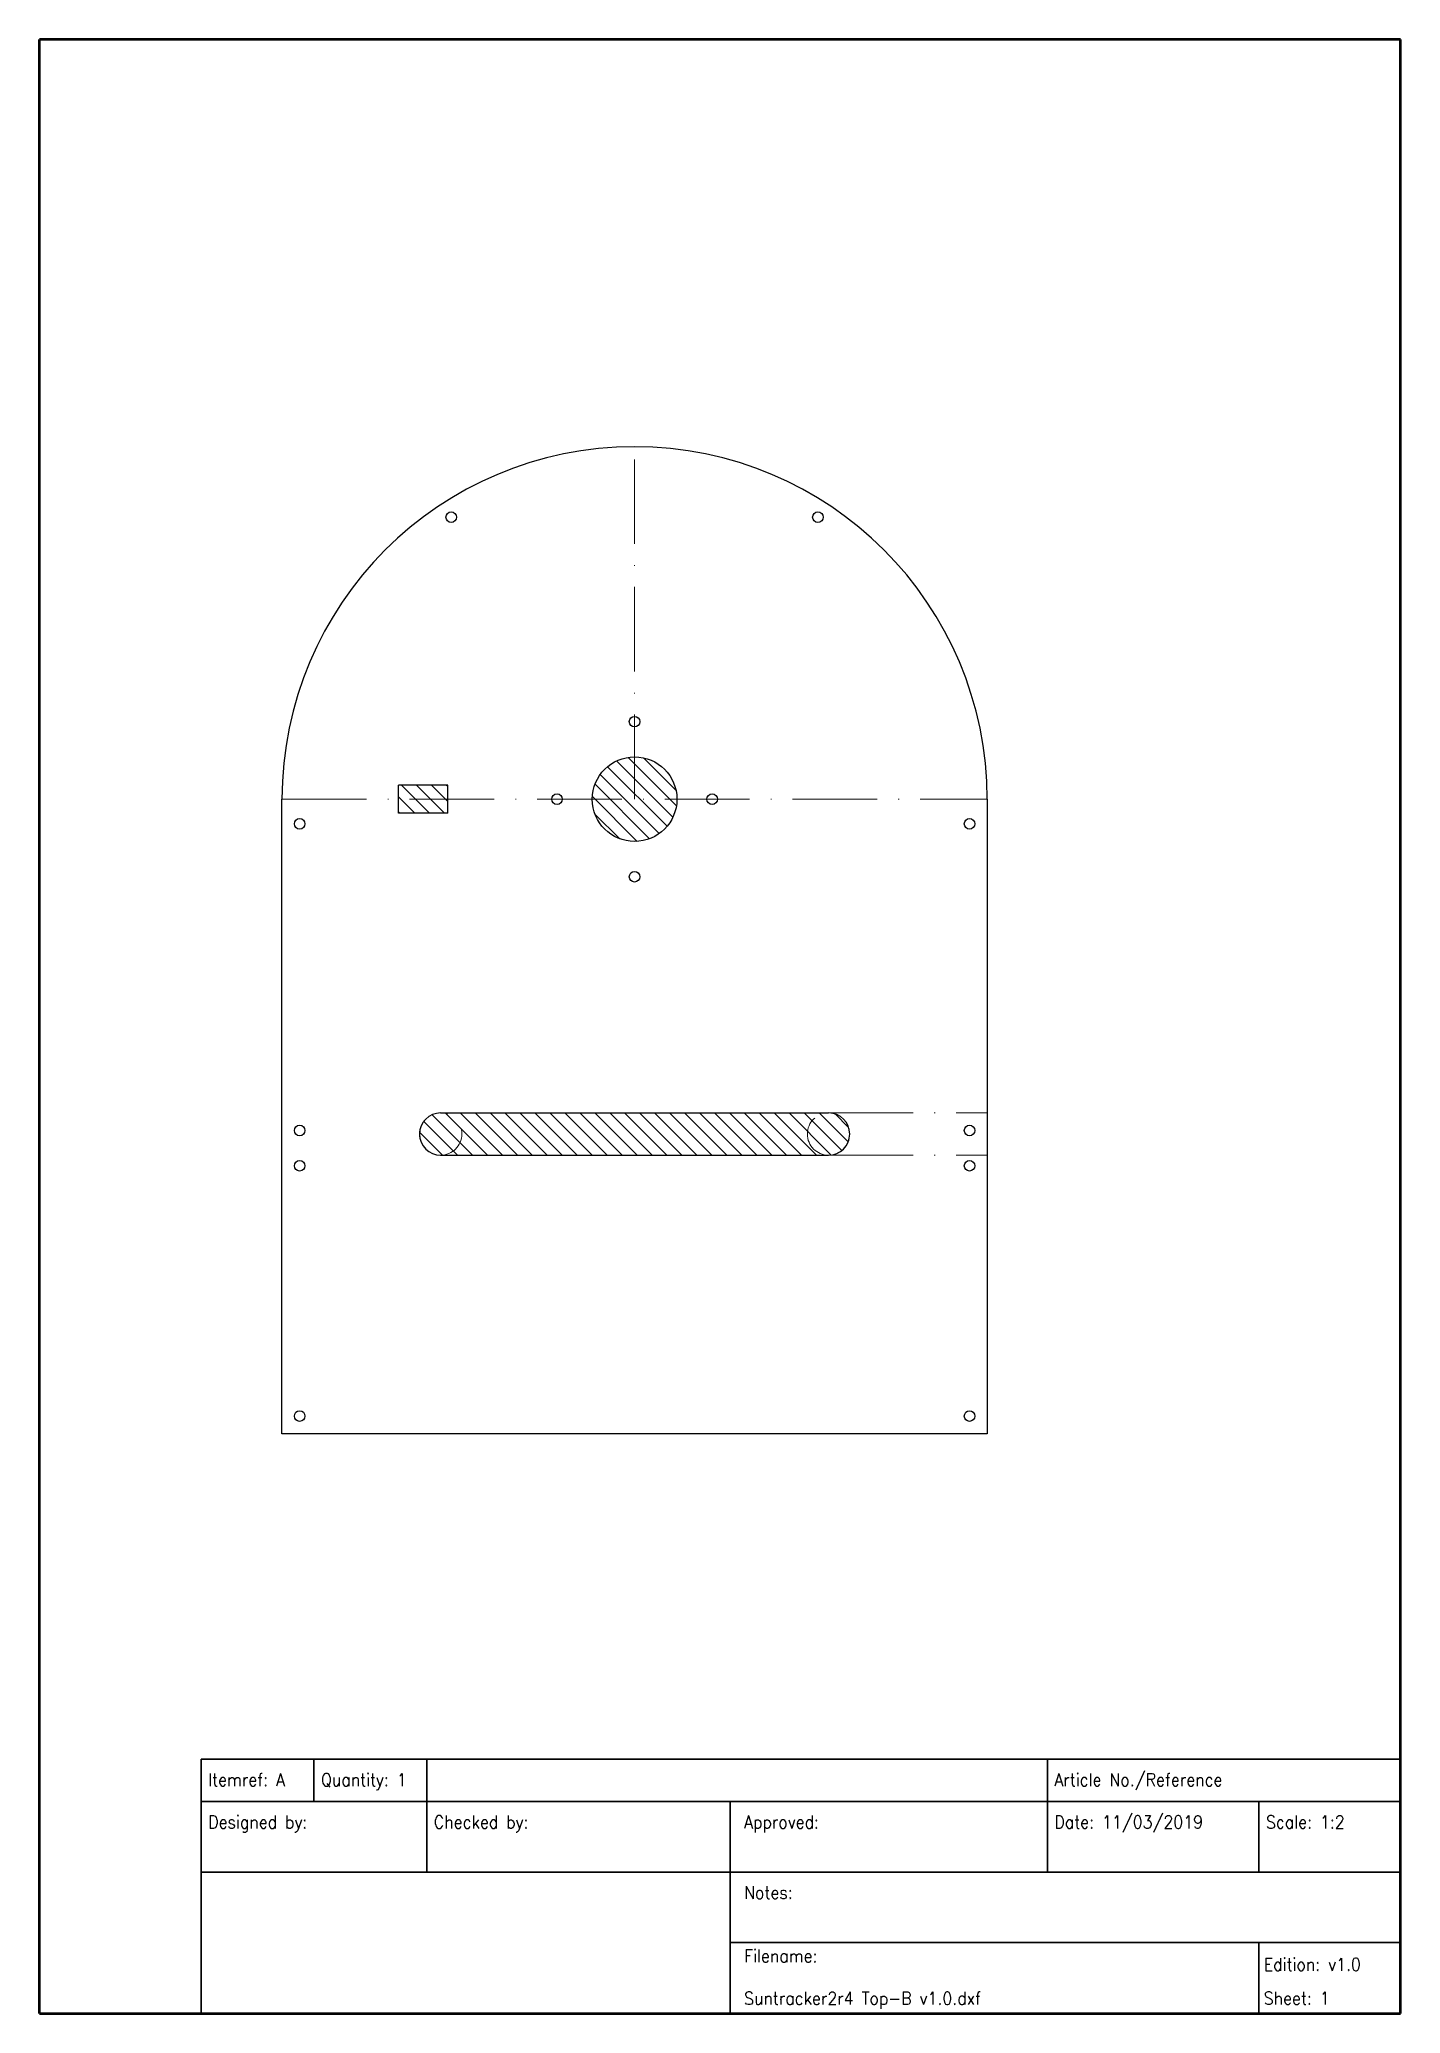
# Model space of a CAD drawing. Header units: millimetres. Extents: x -104 to 89, y -157 to 123.
import ezdxf

# ---------------------------------------------------------------- set-up
doc = ezdxf.new("R2010")
doc.units = ezdxf.units.MM
doc.header["$MEASUREMENT"] = 0
doc.linetypes.add('ACAD_ISO10W100', pattern=[18, 12, -3, 0, -3])
doc.layers.get('0').update_dxf_attribs({"color": 18, "lineweight": 25, "true_color": 0x000000})
for name, color, linetype, lineweight, true_color in [('0 ... Background', 18, 'Continuous', 35, 0x000000), ('0 ... Frame', 18, 'Continuous', 50, 0x000000), ('Bottom Stand ... Construction', 176, 'ACAD_ISO10W100', 13, 0x000080), ('Bottom Stand ... Dimensions', 176, 'Continuous', 9, 0x000080), ('Bottom Stand ... side frames', 18, 'Continuous', 25, 0x000000)]:
    doc.layers.add(name, color=color, linetype=linetype, lineweight=lineweight, true_color=true_color)
doc.styles.add('textstyle11', font='Standard')
doc.styles.add('textstyle12', font='Standard')
doc.styles.add('textstyle13', font='Standard')
doc.styles.add('textstyle14', font='Standard')
doc.styles.add('textstyle15', font='Standard')
doc.styles.add('textstyle16', font='Standard')
doc.styles.add('textstyle17', font='Standard')
doc.styles.add('textstyle18', font='Standard')
doc.styles.add('textstyle19', font='Standard')
doc.styles.add('textstyle20', font='Standard')
doc.styles.add('textstyle21', font='Standard')

msp = doc.modelspace()

# ---------------------------------------------------------------- hatches: boundary and pattern name
at = {"layer": 'Bottom Stand ... Dimensions'}
h = msp.add_hatch(dxfattribs=at)
h.set_pattern_fill('ANSI31', color=256, scale=12, angle=90, style=0, pattern_type=0)
edge = h.paths.add_edge_path(flags=0)
edge.add_arc((-20, 15), 6, 0, 360)
h = msp.add_hatch(dxfattribs=at)
h.set_pattern_fill('ANSI31', color=256, scale=12, angle=90, style=0, pattern_type=0)
h.paths.add_polyline_path([(-50, 13), (-53.5, 13), (-53.5, 15), (-53.5, 17), (-50, 17), (-46.5, 17), (-46.5, 15), (-46.5, 13)], flags=0)
h = msp.add_hatch(dxfattribs=at)
h.set_pattern_fill('ANSI31', color=256, scale=12, angle=90, style=0, pattern_type=0)
edge = h.paths.add_edge_path(flags=0)
edge.add_arc((7.5, -32.5), 3, 270, 450)
edge.add_line((7.5, -29.5), (-47.5, -29.5))
edge.add_arc((-47.5, -32.5), 3, 90, 270)
edge.add_line((-47.5, -35.5), (7.5, -35.5))

# ---------------------------------------------------------------- linework, layer by layer
msp.add_line((30, -75), (-70, -75))
for centre, radius in [((-46, 55), 0.75), ((6, 55), 0.75), ((-20, 26), 0.75), ((-20, 15), 6), ((-31, 15), 0.75), ((-9, 15), 0.75), ((-67.5, 11.5), 0.75), ((27.5, 11.5), 0.75), ((-20, 4), 0.75), ((-67.5, -32), 0.75), ((27.5, -32), 0.75), ((-67.5, -37), 0.75), ((27.5, -37), 0.75), ((-67.5, -72.5), 0.75), ((27.5, -72.5), 0.75)]:
    msp.add_circle(centre, radius)
for centre, start, end in [((-47.5, -32.5), 90, 270), ((7.5, -32.5), 270, 90)]:
    msp.add_arc(centre, 3, start, end)
at = {"layer": '0 ... Background', "linetype": 'Continuous'}
for p, q in [((-81.47, -121.18), (88.53, -121.18)), ((-81.47, -127.18), (-81.47, -121.18)), ((-65.47, -127.18), (-65.47, -121.18)), ((-49.47, -127.18), (-49.47, -121.18)), ((38.53, -127.18), (38.53, -121.18)), ((-81.47, -127.18), (88.53, -127.18)), ((-81.47, -157.18), (-81.47, -127.18)), ((-49.47, -137.18), (-49.47, -127.18)), ((-6.47, -137.18), (-6.47, -127.18)), ((38.53, -137.18), (38.53, -127.18)), ((68.53, -137.18), (68.53, -127.18)), ((-81.47, -137.18), (88.53, -137.18)), ((-6.47, -157.18), (-6.47, -137.18)), ((-6.47, -147.18), (88.53, -147.18)), ((68.53, -157.18), (68.53, -147.18)), ((-6.47, -157.18), (-6.47, -152.18))]:
    msp.add_line(p, q, dxfattribs=at)
at = {"layer": '0 ... Frame'}
for p, q in [((-104.39, -157.24), (-104.39, 122.76)), ((88.61, 122.76), (-104.39, 122.76)), ((88.61, -157.24), (88.61, 122.76)), ((-104.39, -157.24), (88.61, -157.24))]:
    msp.add_line(p, q, dxfattribs=at)
at = {"layer": 'Bottom Stand ... Construction'}
for p, q in [((-20, 15), (-20, 65)), ((-70, 15), (30, 15)), ((7.5, -29.5), (30, -29.5)), ((7.5, -35.5), (30, -35.5))]:
    msp.add_line(p, q, dxfattribs=at)
for centre in [(-47.5, -32.5), (7.5, -32.5)]:
    msp.add_circle(centre, 3, dxfattribs=at)
at = {"layer": 'Bottom Stand ... side frames'}
for p, q in [((-50, 17), (-53.5, 17)), ((-53.5, 15), (-53.5, 17)), ((-46.5, 17), (-50, 17)), ((-46.5, 15), (-46.5, 17)), ((-70, -75), (-70, 15)), ((-53.5, 13), (-53.5, 15)), ((-46.5, 13), (-46.5, 15)), ((30, 15), (30, -75)), ((-50, 13), (-53.5, 13)), ((-46.5, 13), (-50, 13)), ((-47.5, -29.5), (7.5, -29.5)), ((-47.5, -35.5), (7.5, -35.5))]:
    msp.add_line(p, q, dxfattribs=at)
msp.add_arc((-20, 15), 50, 0, 180, dxfattribs=at)

# ---------------------------------------------------------------- texts
at = {"layer": '0 ... Background', "linetype": 'Continuous', "lineweight": 25, "char_height": 1.8, "attachment_point": 1}
for s, insert, width, style in [('Itemref: A', (-80.47, -123.18), 100, 'textstyle12'), ('Quantity: 1', (-64.47, -123.18), 100, 'textstyle13'), ('Article No./Reference', (39.53, -123.18), 100, 'textstyle14'), ('Designed by:', (-80.47, -129.18), 100, 'textstyle15'), ('Checked by:', (-48.47, -129.18), 100, 'textstyle16'), ('Approved:\\P\\P', (-4.47, -129.18), 100, 'textstyle17'), ('Date: 11/03/2019', (39.53, -129.18), 100, 'textstyle19'), ('Scale: 1:2', (69.53, -129.18), 100, 'textstyle20'), ('Notes:\\~\\~', (-4.47, -139.18), 200, 'textstyle11'), ('Filename:\\P\\PSuntracker2r4 Top-B v1.0.dxf', (-4.47, -148.18), 100, 'textstyle18')]:
    msp.add_mtext(s, dxfattribs=dict(at, insert=insert, width=width, style=style))
at = {"layer": '0 ... Background', "linetype": 'Continuous', "lineweight": 25, "insert": (69.22, -149.37), "char_height": 1.8, "width": 100, "attachment_point": 1, "line_spacing_factor": 0.8, "style": 'textstyle21'}
msp.add_mtext('Edition: v1.0\\P\\PSheet: 1', dxfattribs=at)

doc.saveas('drawing.dxf')
